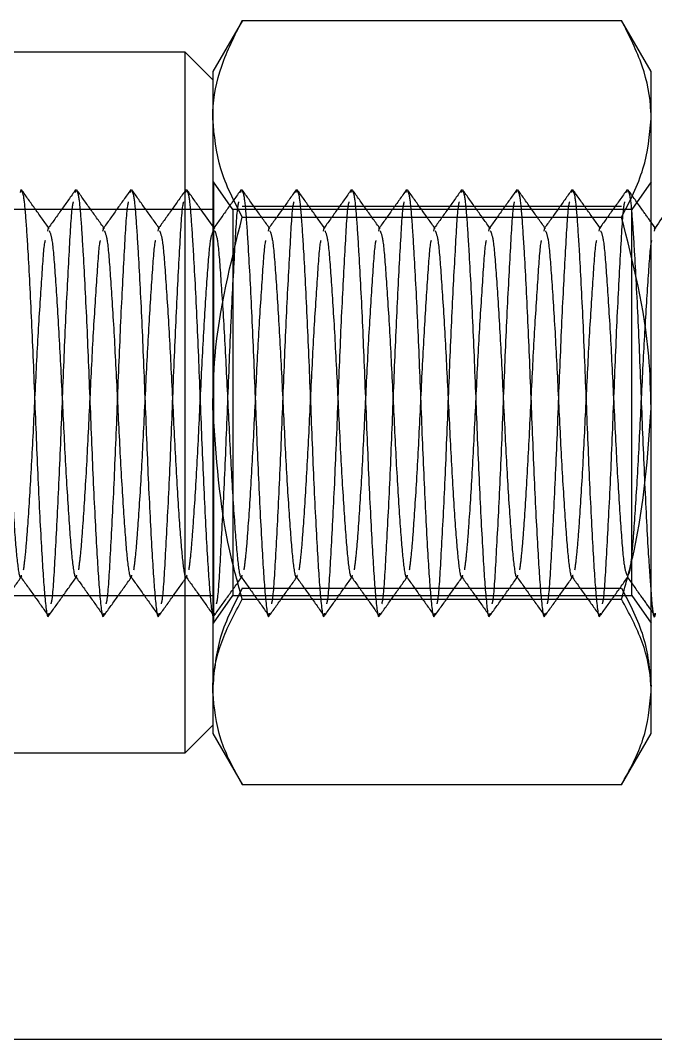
# Model space of a CAD drawing. Header units: metres. Extents: x 0 to 21025, y 0 to 14850.
# Drawn here: x 2944.56 to 2967.61, y 9336.15 to 9373.11 of the extents above; entities that cross this region are included whole.
import ezdxf

# ---------------------------------------------------------------- set-up
doc = ezdxf.new("R2010")
doc.units = ezdxf.units.M
doc.header["$LTSCALE"] = 25
doc.linetypes.add('HIDDEN2', pattern=[4.7625, 3.175, -1.5875])
doc.layers.add('SL4', color=4, linetype='Continuous')
doc.layers.add('ST1', color=7, linetype='HIDDEN2')

msp = doc.modelspace()

# ---------------------------------------------------------------- linework, layer by layer
at = {"layer": 'SL4'}
for p, q in [((2952.616, 9373.107), (2951.543, 9371.249)), ((2952.615, 9373.103), (2952.554, 9372.975)), ((2952.615, 9373.103), (2966.371, 9373.103)), ((2967.443, 9371.249), (2966.37, 9373.107)), ((2966.371, 9373.103), (2966.431, 9372.975)), ((2950.543, 9371.949), (2929.543, 9371.949)), ((2951.543, 9370.949), (2950.543, 9371.949)), ((2950.543, 9346.549), (2950.543, 9371.949)), ((2951.543, 9371.249), (2951.543, 9369.539)), ((2967.443, 9369.539), (2967.443, 9371.249)), ((2951.543, 9369.539), (2951.543, 9359.049)), ((2967.443, 9359.049), (2967.443, 9369.539)), ((2951.612, 9365.553), (2951.128, 9366.232)), ((2952.615, 9365.976), (2966.371, 9365.976)), ((2967.612, 9365.553), (2967.443, 9365.79)), ((2951.543, 9359.049), (2951.543, 9348.758)), ((2967.443, 9348.758), (2967.443, 9359.049)), ((2952.615, 9352.121), (2966.371, 9352.121)), ((2967.443, 9351.712), (2967.575, 9351.526)), ((2951.543, 9348.758), (2951.543, 9347.249)), ((2967.443, 9347.249), (2967.443, 9348.758)), ((2950.543, 9346.549), (2951.543, 9347.549)), ((2951.543, 9347.249), (2952.616, 9345.39)), ((2966.37, 9345.39), (2967.443, 9347.249)), ((2929.543, 9346.549), (2950.543, 9346.549)), ((2952.615, 9345.394), (2966.371, 9345.394)), ((3543.761, 9336.149), (2593.759, 9336.149))]:
    msp.add_line(p, q, dxfattribs=at)
for points, knots in [([(2951.543, 9369.539), (2951.544, 9369.624), (2951.554, 9370.264), (2951.788, 9371.47), (2952.337, 9372.555), (2952.615, 9373.103)], [0, 0, 0, 0, 0.070099, 0.530789, 1, 1, 1, 1]), ([(2967.443, 9369.539), (2967.442, 9369.624), (2967.432, 9370.264), (2967.198, 9371.47), (2966.648, 9372.555), (2966.371, 9373.103)], [0, 0, 0, 0, 0.070099, 0.530789, 1, 1, 1, 1]), ([(2952.615, 9365.976), (2952.315, 9366.555), (2951.711, 9367.723), (2951.599, 9368.93), (2951.543, 9369.539)], [0, 0, 0, 0, 0.495458, 1, 1, 1, 1]), ([(2966.371, 9365.976), (2966.671, 9366.555), (2967.275, 9367.723), (2967.387, 9368.93), (2967.443, 9369.539)], [0, 0, 0, 0, 0.495458, 1, 1, 1, 1]), ([(2968.564, 9366.957), (2968.397, 9366.722), (2968.071, 9366.265), (2967.746, 9365.809), (2967.588, 9365.587)], [0, 0, 0, 0, 0.5144734, 1, 1, 1, 1]), ([(2951.543, 9359.049), (2951.559, 9359.678), (2951.618, 9362.023), (2952.194, 9364.306), (2952.615, 9365.976)], [0, 0, 0, 0, 0.268634, 1, 1, 1, 1]), ([(2967.443, 9359.049), (2967.427, 9359.678), (2967.368, 9362.023), (2966.792, 9364.306), (2966.371, 9365.976)], [0, 0, 0, 0, 0.268634, 1, 1, 1, 1]), ([(2952.615, 9352.121), (2952.453, 9352.703), (2951.825, 9354.961), (2951.663, 9357.307), (2951.543, 9359.049)], [0, 0, 0, 0, 0.257551, 1, 1, 1, 1]), ([(2966.371, 9352.121), (2966.533, 9352.703), (2967.161, 9354.961), (2967.323, 9357.307), (2967.443, 9359.049)], [0, 0, 0, 0, 0.2575513, 1, 1, 1, 1]), ([(2967.443, 9352.342), (2967.448, 9352.267), (2967.493, 9351.614), (2967.551, 9351.326), (2967.6, 9351.579), (2967.607, 9351.612)], [0, 0, 0, 0, 0.101797, 0.881769, 1, 1, 1, 1]), ([(2951.543, 9348.758), (2951.544, 9348.837), (2951.554, 9349.441), (2951.788, 9350.58), (2952.337, 9351.604), (2952.615, 9352.121)], [0, 0, 0, 0, 0.0700986, 0.5307888, 1, 1, 1, 1]), ([(2967.443, 9348.758), (2967.442, 9348.837), (2967.432, 9349.441), (2967.198, 9350.58), (2966.648, 9351.604), (2966.371, 9352.121)], [0, 0, 0, 0, 0.0700986, 0.5307888, 1, 1, 1, 1]), ([(2952.615, 9345.394), (2952.315, 9345.94), (2951.711, 9347.043), (2951.599, 9348.183), (2951.543, 9348.758)], [0, 0, 0, 0, 0.495458, 1, 1, 1, 1]), ([(2966.371, 9345.394), (2966.671, 9345.94), (2967.275, 9347.043), (2967.387, 9348.183), (2967.443, 9348.758)], [0, 0, 0, 0, 0.495458, 1, 1, 1, 1])]:
    msp.add_open_spline(points, degree=3, knots=knots, dxfattribs=at)
at = {"layer": 'ST1'}
for p, q in [((2951.568, 9367.249), (2951.543, 9367.249)), ((2951.568, 9367.249), (2951.568, 9351.249)), ((2952.269, 9366.249), (2951.568, 9367.249)), ((2967.443, 9367.249), (2966.743, 9366.249)), ((2944.564, 9366.869), (2944.587, 9366.976)), ((2946.564, 9366.869), (2946.587, 9366.976)), ((2948.564, 9366.869), (2948.587, 9366.976)), ((2950.564, 9366.869), (2950.587, 9366.976)), ((2952.564, 9366.869), (2952.587, 9366.976)), ((2954.564, 9366.869), (2954.587, 9366.976)), ((2956.564, 9366.869), (2956.587, 9366.976)), ((2958.564, 9366.869), (2958.587, 9366.976)), ((2960.564, 9366.869), (2960.587, 9366.976)), ((2962.564, 9366.869), (2962.587, 9366.976)), ((2964.564, 9366.869), (2964.587, 9366.976)), ((2966.564, 9366.869), (2966.587, 9366.976)), ((2952.615, 9366.376), (2966.371, 9366.376)), ((2951.543, 9366.249), (2926.543, 9366.249)), ((2952.269, 9366.249), (2952.269, 9359.132)), ((2966.743, 9366.249), (2952.269, 9366.249)), ((2966.743, 9352.249), (2966.743, 9366.249)), ((2945.561, 9365.468), (2945.587, 9365.57)), ((2947.561, 9365.468), (2947.587, 9365.57)), ((2949.561, 9365.468), (2949.587, 9365.57)), ((2953.561, 9365.468), (2953.587, 9365.57)), ((2955.561, 9365.468), (2955.587, 9365.57)), ((2957.561, 9365.468), (2957.587, 9365.57)), ((2959.561, 9365.468), (2959.587, 9365.57)), ((2961.561, 9365.468), (2961.587, 9365.57)), ((2963.561, 9365.468), (2963.587, 9365.57)), ((2965.561, 9365.468), (2965.587, 9365.57)), ((2967.588, 9365.587), (2967.559, 9365.548)), ((2967.561, 9365.468), (2967.587, 9365.57)), ((2952.269, 9359.132), (2952.269, 9352.249)), ((2952.615, 9352.521), (2966.371, 9352.521)), ((2926.543, 9352.249), (2951.543, 9352.249)), ((2951.568, 9351.249), (2952.269, 9352.249)), ((2952.269, 9352.249), (2966.743, 9352.249)), ((2966.743, 9352.249), (2967.443, 9351.249)), ((2951.543, 9351.249), (2951.568, 9351.249))]:
    msp.add_line(p, q, dxfattribs=at)
for points, knots in [([(2945.612, 9365.553), (2945.445, 9365.787), (2945.11, 9366.256), (2944.776, 9366.726), (2944.609, 9366.96)], [0, 0, 0, 0, 0.499958, 1, 1, 1, 1]), ([(2944.609, 9366.917), (2944.628, 9366.883), (2944.678, 9366.794), (2944.75, 9366.066), (2944.844, 9364.612), (2944.967, 9362.285), (2945.087, 9359.248), (2945.208, 9356.215), (2945.344, 9353.627), (2945.457, 9351.994), (2945.551, 9351.321), (2945.6, 9351.578), (2945.607, 9351.612)], [0, 0, 0, 0, 0.055573, 0.142553, 0.229074, 0.356478, 0.480628, 0.604778, 0.732181, 0.854555, 0.980855, 1, 1, 1, 1]), ([(2946.564, 9366.957), (2946.397, 9366.722), (2946.062, 9366.252), (2945.727, 9365.783), (2945.559, 9365.548)], [0, 0, 0, 0, 0.500089, 1, 1, 1, 1]), ([(2947.612, 9365.553), (2947.445, 9365.787), (2947.11, 9366.256), (2946.776, 9366.726), (2946.609, 9366.96)], [0, 0, 0, 0, 0.499958, 1, 1, 1, 1]), ([(2946.609, 9366.917), (2946.628, 9366.883), (2946.678, 9366.794), (2946.75, 9366.066), (2946.844, 9364.612), (2946.967, 9362.285), (2947.087, 9359.248), (2947.208, 9356.215), (2947.344, 9353.627), (2947.457, 9351.994), (2947.551, 9351.321), (2947.6, 9351.578), (2947.607, 9351.612)], [0, 0, 0, 0, 0.055573, 0.142553, 0.229074, 0.356478, 0.480628, 0.604778, 0.732181, 0.854555, 0.980855, 1, 1, 1, 1]), ([(2948.564, 9366.957), (2948.397, 9366.722), (2948.062, 9366.252), (2947.727, 9365.783), (2947.559, 9365.548)], [0, 0, 0, 0, 0.5000892, 1, 1, 1, 1]), ([(2949.612, 9365.553), (2949.445, 9365.787), (2949.11, 9366.256), (2948.776, 9366.726), (2948.609, 9366.96)], [0, 0, 0, 0, 0.499958, 1, 1, 1, 1]), ([(2948.609, 9366.917), (2948.628, 9366.883), (2948.678, 9366.794), (2948.75, 9366.066), (2948.844, 9364.612), (2948.967, 9362.285), (2949.087, 9359.248), (2949.208, 9356.215), (2949.344, 9353.627), (2949.457, 9351.994), (2949.551, 9351.321), (2949.6, 9351.578), (2949.607, 9351.612)], [0, 0, 0, 0, 0.0555734, 0.1425526, 0.2290743, 0.3564777, 0.4806278, 0.604778, 0.7321813, 0.8545546, 0.980855, 1, 1, 1, 1]), ([(2950.564, 9366.957), (2950.397, 9366.722), (2950.062, 9366.252), (2949.727, 9365.783), (2949.559, 9365.548)], [0, 0, 0, 0, 0.500089, 1, 1, 1, 1]), ([(2951.128, 9366.232), (2951.122, 9366.24), (2950.949, 9366.483), (2950.776, 9366.726), (2950.609, 9366.96)], [0, 0, 0, 0, 0.033484, 1, 1, 1, 1]), ([(2950.609, 9366.917), (2950.628, 9366.883), (2950.678, 9366.794), (2950.75, 9366.066), (2950.844, 9364.612), (2950.967, 9362.285), (2951.087, 9359.248), (2951.208, 9356.215), (2951.344, 9353.627), (2951.457, 9351.994), (2951.551, 9351.321), (2951.6, 9351.578), (2951.607, 9351.612)], [0, 0, 0, 0, 0.0555734, 0.1425526, 0.2290743, 0.3564777, 0.4806278, 0.604778, 0.7321813, 0.8545546, 0.980855, 1, 1, 1, 1]), ([(2952.564, 9366.957), (2952.397, 9366.722), (2952.062, 9366.252), (2951.727, 9365.783), (2951.559, 9365.548)], [0, 0, 0, 0, 0.5000892, 1, 1, 1, 1]), ([(2953.612, 9365.553), (2953.445, 9365.787), (2953.11, 9366.256), (2952.776, 9366.726), (2952.609, 9366.96)], [0, 0, 0, 0, 0.499958, 1, 1, 1, 1]), ([(2952.609, 9366.917), (2952.628, 9366.883), (2952.678, 9366.794), (2952.75, 9366.066), (2952.844, 9364.612), (2952.967, 9362.285), (2953.087, 9359.248), (2953.208, 9356.215), (2953.344, 9353.627), (2953.457, 9351.994), (2953.551, 9351.321), (2953.6, 9351.578), (2953.607, 9351.612)], [0, 0, 0, 0, 0.055573, 0.142553, 0.229074, 0.356478, 0.480628, 0.604778, 0.732181, 0.854555, 0.980855, 1, 1, 1, 1]), ([(2954.564, 9366.957), (2954.397, 9366.722), (2954.062, 9366.252), (2953.727, 9365.783), (2953.559, 9365.548)], [0, 0, 0, 0, 0.500089, 1, 1, 1, 1]), ([(2955.612, 9365.553), (2955.445, 9365.787), (2955.11, 9366.256), (2954.776, 9366.726), (2954.609, 9366.96)], [0, 0, 0, 0, 0.499958, 1, 1, 1, 1]), ([(2954.609, 9366.917), (2954.628, 9366.883), (2954.678, 9366.794), (2954.75, 9366.066), (2954.844, 9364.612), (2954.967, 9362.285), (2955.087, 9359.248), (2955.208, 9356.215), (2955.344, 9353.627), (2955.457, 9351.994), (2955.551, 9351.321), (2955.6, 9351.578), (2955.607, 9351.612)], [0, 0, 0, 0, 0.055573, 0.142553, 0.229074, 0.356478, 0.480628, 0.604778, 0.732181, 0.854555, 0.980855, 1, 1, 1, 1]), ([(2956.564, 9366.957), (2956.397, 9366.722), (2956.062, 9366.252), (2955.727, 9365.783), (2955.559, 9365.548)], [0, 0, 0, 0, 0.500089, 1, 1, 1, 1]), ([(2957.612, 9365.553), (2957.445, 9365.787), (2957.11, 9366.256), (2956.776, 9366.726), (2956.609, 9366.96)], [0, 0, 0, 0, 0.499958, 1, 1, 1, 1]), ([(2956.609, 9366.917), (2956.628, 9366.883), (2956.678, 9366.794), (2956.75, 9366.066), (2956.844, 9364.612), (2956.967, 9362.285), (2957.087, 9359.248), (2957.208, 9356.215), (2957.344, 9353.627), (2957.457, 9351.994), (2957.551, 9351.321), (2957.6, 9351.578), (2957.607, 9351.612)], [0, 0, 0, 0, 0.055573, 0.142553, 0.229074, 0.356478, 0.480628, 0.604778, 0.732181, 0.854555, 0.980855, 1, 1, 1, 1]), ([(2958.564, 9366.957), (2958.397, 9366.722), (2958.062, 9366.252), (2957.727, 9365.783), (2957.559, 9365.548)], [0, 0, 0, 0, 0.500089, 1, 1, 1, 1]), ([(2959.612, 9365.553), (2959.445, 9365.787), (2959.11, 9366.256), (2958.776, 9366.726), (2958.609, 9366.96)], [0, 0, 0, 0, 0.499958, 1, 1, 1, 1]), ([(2958.609, 9366.917), (2958.628, 9366.883), (2958.678, 9366.794), (2958.75, 9366.066), (2958.844, 9364.612), (2958.967, 9362.285), (2959.087, 9359.248), (2959.208, 9356.215), (2959.344, 9353.627), (2959.457, 9351.994), (2959.551, 9351.321), (2959.6, 9351.578), (2959.607, 9351.612)], [0, 0, 0, 0, 0.055573, 0.142553, 0.229074, 0.356478, 0.480628, 0.604778, 0.732181, 0.854555, 0.980855, 1, 1, 1, 1]), ([(2960.564, 9366.957), (2960.397, 9366.722), (2960.062, 9366.252), (2959.727, 9365.783), (2959.559, 9365.548)], [0, 0, 0, 0, 0.500089, 1, 1, 1, 1]), ([(2961.612, 9365.553), (2961.445, 9365.787), (2961.11, 9366.256), (2960.776, 9366.726), (2960.609, 9366.96)], [0, 0, 0, 0, 0.499958, 1, 1, 1, 1]), ([(2960.609, 9366.917), (2960.628, 9366.883), (2960.678, 9366.794), (2960.75, 9366.066), (2960.844, 9364.612), (2960.967, 9362.285), (2961.087, 9359.248), (2961.208, 9356.215), (2961.344, 9353.627), (2961.457, 9351.994), (2961.551, 9351.321), (2961.6, 9351.578), (2961.607, 9351.612)], [0, 0, 0, 0, 0.055573, 0.142553, 0.229074, 0.356478, 0.480628, 0.604778, 0.732181, 0.854555, 0.980855, 1, 1, 1, 1]), ([(2962.564, 9366.957), (2962.397, 9366.722), (2962.062, 9366.252), (2961.727, 9365.783), (2961.559, 9365.548)], [0, 0, 0, 0, 0.500089, 1, 1, 1, 1]), ([(2963.612, 9365.553), (2963.445, 9365.787), (2963.11, 9366.256), (2962.776, 9366.726), (2962.609, 9366.96)], [0, 0, 0, 0, 0.4999583, 1, 1, 1, 1]), ([(2962.609, 9366.917), (2962.628, 9366.883), (2962.678, 9366.794), (2962.75, 9366.066), (2962.844, 9364.612), (2962.967, 9362.285), (2963.087, 9359.248), (2963.208, 9356.215), (2963.344, 9353.627), (2963.457, 9351.994), (2963.551, 9351.321), (2963.6, 9351.578), (2963.607, 9351.612)], [0, 0, 0, 0, 0.055573, 0.142553, 0.229074, 0.356478, 0.480628, 0.604778, 0.732181, 0.854555, 0.980855, 1, 1, 1, 1]), ([(2964.564, 9366.957), (2964.397, 9366.722), (2964.062, 9366.252), (2963.727, 9365.783), (2963.559, 9365.548)], [0, 0, 0, 0, 0.500089, 1, 1, 1, 1]), ([(2965.612, 9365.553), (2965.445, 9365.787), (2965.11, 9366.256), (2964.776, 9366.726), (2964.609, 9366.96)], [0, 0, 0, 0, 0.499958, 1, 1, 1, 1]), ([(2964.609, 9366.917), (2964.628, 9366.883), (2964.678, 9366.794), (2964.75, 9366.066), (2964.844, 9364.612), (2964.967, 9362.285), (2965.087, 9359.248), (2965.208, 9356.215), (2965.344, 9353.627), (2965.457, 9351.994), (2965.551, 9351.321), (2965.6, 9351.578), (2965.607, 9351.612)], [0, 0, 0, 0, 0.055573, 0.142553, 0.229074, 0.356478, 0.480628, 0.604778, 0.732181, 0.854555, 0.980855, 1, 1, 1, 1]), ([(2966.564, 9366.957), (2966.397, 9366.722), (2966.062, 9366.252), (2965.727, 9365.783), (2965.559, 9365.548)], [0, 0, 0, 0, 0.500089, 1, 1, 1, 1]), ([(2967.443, 9365.79), (2967.332, 9365.945), (2967.054, 9366.335), (2966.776, 9366.726), (2966.609, 9366.96)], [0, 0, 0, 0, 0.3986565, 1, 1, 1, 1]), ([(2966.609, 9366.917), (2966.628, 9366.883), (2966.678, 9366.794), (2966.75, 9366.066), (2966.844, 9364.611), (2966.967, 9362.286), (2967.087, 9359.245), (2967.208, 9356.228), (2967.338, 9353.698), (2967.41, 9352.765), (2967.443, 9352.342)], [0, 0, 0, 0, 0.066311, 0.170096, 0.273335, 0.425355, 0.573493, 0.721631, 0.873651, 1, 1, 1, 1]), ([(2945.68, 9351.954), (2945.692, 9352), (2945.747, 9352.202), (2945.83, 9353.702), (2945.967, 9356.197), (2946.087, 9359.248), (2946.208, 9362.301), (2946.345, 9364.793), (2946.427, 9366.283), (2946.48, 9366.485), (2946.491, 9366.527)], [0, 0, 0, 0, 0.043096, 0.193298, 0.349673, 0.502056, 0.654439, 0.810815, 0.961016, 1, 1, 1, 1]), ([(2947.68, 9351.954), (2947.692, 9352), (2947.747, 9352.202), (2947.83, 9353.702), (2947.967, 9356.197), (2948.087, 9359.248), (2948.208, 9362.301), (2948.345, 9364.793), (2948.427, 9366.283), (2948.48, 9366.485), (2948.491, 9366.527)], [0, 0, 0, 0, 0.043096, 0.193298, 0.349673, 0.502056, 0.654439, 0.810815, 0.961016, 1, 1, 1, 1]), ([(2949.68, 9351.954), (2949.692, 9352), (2949.747, 9352.202), (2949.83, 9353.702), (2949.967, 9356.197), (2950.087, 9359.248), (2950.208, 9362.301), (2950.345, 9364.793), (2950.427, 9366.283), (2950.48, 9366.485), (2950.491, 9366.527)], [0, 0, 0, 0, 0.043096, 0.193298, 0.349673, 0.502056, 0.654439, 0.810815, 0.961016, 1, 1, 1, 1]), ([(2951.68, 9351.954), (2951.692, 9352), (2951.747, 9352.202), (2951.83, 9353.702), (2951.967, 9356.197), (2952.087, 9359.248), (2952.208, 9362.301), (2952.345, 9364.793), (2952.427, 9366.283), (2952.48, 9366.485), (2952.491, 9366.527)], [0, 0, 0, 0, 0.043096, 0.193298, 0.349673, 0.502056, 0.654439, 0.810815, 0.961016, 1, 1, 1, 1]), ([(2953.68, 9351.954), (2953.692, 9352), (2953.747, 9352.202), (2953.83, 9353.702), (2953.967, 9356.197), (2954.087, 9359.248), (2954.208, 9362.301), (2954.345, 9364.793), (2954.427, 9366.283), (2954.48, 9366.485), (2954.491, 9366.527)], [0, 0, 0, 0, 0.043096, 0.193298, 0.349673, 0.502056, 0.654439, 0.810815, 0.961016, 1, 1, 1, 1]), ([(2955.68, 9351.954), (2955.692, 9352), (2955.747, 9352.202), (2955.83, 9353.702), (2955.967, 9356.197), (2956.087, 9359.248), (2956.208, 9362.301), (2956.345, 9364.793), (2956.427, 9366.283), (2956.48, 9366.485), (2956.491, 9366.527)], [0, 0, 0, 0, 0.043096, 0.193298, 0.349673, 0.502056, 0.654439, 0.810815, 0.961016, 1, 1, 1, 1]), ([(2957.68, 9351.954), (2957.692, 9352), (2957.747, 9352.202), (2957.83, 9353.702), (2957.967, 9356.197), (2958.087, 9359.248), (2958.208, 9362.301), (2958.345, 9364.793), (2958.427, 9366.283), (2958.48, 9366.485), (2958.491, 9366.527)], [0, 0, 0, 0, 0.043096, 0.193298, 0.349673, 0.502056, 0.654439, 0.810815, 0.961016, 1, 1, 1, 1]), ([(2959.68, 9351.954), (2959.692, 9352), (2959.747, 9352.202), (2959.83, 9353.702), (2959.967, 9356.197), (2960.087, 9359.248), (2960.208, 9362.301), (2960.345, 9364.793), (2960.427, 9366.283), (2960.48, 9366.485), (2960.491, 9366.527)], [0, 0, 0, 0, 0.043096, 0.193298, 0.349673, 0.502056, 0.654439, 0.810815, 0.961016, 1, 1, 1, 1]), ([(2961.68, 9351.954), (2961.692, 9352), (2961.747, 9352.202), (2961.83, 9353.702), (2961.967, 9356.197), (2962.087, 9359.248), (2962.208, 9362.301), (2962.345, 9364.793), (2962.427, 9366.283), (2962.48, 9366.485), (2962.491, 9366.527)], [0, 0, 0, 0, 0.043096, 0.193298, 0.349673, 0.502056, 0.654439, 0.810815, 0.961016, 1, 1, 1, 1]), ([(2963.68, 9351.954), (2963.692, 9352), (2963.747, 9352.202), (2963.83, 9353.702), (2963.967, 9356.197), (2964.087, 9359.248), (2964.208, 9362.301), (2964.345, 9364.793), (2964.427, 9366.283), (2964.48, 9366.485), (2964.491, 9366.527)], [0, 0, 0, 0, 0.043096, 0.193298, 0.349673, 0.502056, 0.654439, 0.810815, 0.961016, 1, 1, 1, 1]), ([(2965.68, 9351.954), (2965.692, 9352), (2965.747, 9352.202), (2965.83, 9353.702), (2965.967, 9356.197), (2966.087, 9359.248), (2966.208, 9362.301), (2966.345, 9364.793), (2966.427, 9366.283), (2966.48, 9366.485), (2966.491, 9366.527)], [0, 0, 0, 0, 0.043096, 0.193298, 0.349673, 0.502056, 0.654439, 0.810815, 0.961016, 1, 1, 1, 1]), ([(2943.611, 9365.481), (2943.647, 9365.397), (2943.725, 9365.213), (2943.831, 9363.814), (2943.967, 9361.739), (2944.087, 9359.247), (2944.208, 9356.766), (2944.344, 9354.655), (2944.457, 9353.295), (2944.552, 9352.804), (2944.603, 9352.967), (2944.611, 9352.993)], [0, 0, 0, 0, 0.103426, 0.225711, 0.353032, 0.477096, 0.60116, 0.728481, 0.850766, 0.976983, 1, 1, 1, 1]), ([(2945.611, 9365.481), (2945.647, 9365.397), (2945.725, 9365.213), (2945.831, 9363.814), (2945.967, 9361.739), (2946.087, 9359.247), (2946.208, 9356.766), (2946.344, 9354.655), (2946.457, 9353.295), (2946.552, 9352.804), (2946.603, 9352.967), (2946.611, 9352.993)], [0, 0, 0, 0, 0.103426, 0.225711, 0.353032, 0.477096, 0.60116, 0.728481, 0.850766, 0.976983, 1, 1, 1, 1]), ([(2947.611, 9365.481), (2947.647, 9365.397), (2947.725, 9365.213), (2947.831, 9363.814), (2947.967, 9361.739), (2948.087, 9359.247), (2948.208, 9356.766), (2948.344, 9354.655), (2948.457, 9353.295), (2948.552, 9352.804), (2948.603, 9352.967), (2948.611, 9352.993)], [0, 0, 0, 0, 0.103426, 0.225711, 0.353032, 0.477096, 0.60116, 0.728481, 0.850766, 0.976983, 1, 1, 1, 1]), ([(2949.611, 9365.481), (2949.647, 9365.397), (2949.725, 9365.213), (2949.831, 9363.814), (2949.967, 9361.739), (2950.087, 9359.247), (2950.208, 9356.766), (2950.344, 9354.655), (2950.457, 9353.295), (2950.552, 9352.804), (2950.603, 9352.967), (2950.611, 9352.993)], [0, 0, 0, 0, 0.103426, 0.225711, 0.353032, 0.477096, 0.60116, 0.728481, 0.850766, 0.976983, 1, 1, 1, 1]), ([(2950.682, 9353.189), (2950.707, 9353.371), (2950.757, 9353.738), (2950.847, 9354.915), (2950.967, 9356.762), (2951.087, 9359.248), (2951.208, 9361.739), (2951.344, 9363.813), (2951.449, 9365.203), (2951.526, 9365.386), (2951.561, 9365.468)], [0, 0, 0, 0, 0.088918, 0.178216, 0.322499, 0.463092, 0.603685, 0.747969, 0.886546, 1, 1, 1, 1]), ([(2951.611, 9365.481), (2951.647, 9365.397), (2951.725, 9365.213), (2951.831, 9363.814), (2951.967, 9361.739), (2952.087, 9359.247), (2952.208, 9356.766), (2952.344, 9354.655), (2952.457, 9353.295), (2952.552, 9352.804), (2952.603, 9352.967), (2952.611, 9352.993)], [0, 0, 0, 0, 0.103426, 0.225711, 0.353032, 0.477096, 0.60116, 0.728481, 0.850766, 0.976983, 1, 1, 1, 1]), ([(2953.611, 9365.481), (2953.647, 9365.397), (2953.725, 9365.213), (2953.831, 9363.814), (2953.967, 9361.739), (2954.087, 9359.247), (2954.208, 9356.766), (2954.344, 9354.655), (2954.457, 9353.295), (2954.552, 9352.804), (2954.603, 9352.967), (2954.611, 9352.993)], [0, 0, 0, 0, 0.1034259, 0.2257113, 0.3530321, 0.4770962, 0.6011602, 0.728481, 0.8507664, 0.976983, 1, 1, 1, 1]), ([(2955.611, 9365.481), (2955.647, 9365.397), (2955.725, 9365.213), (2955.831, 9363.814), (2955.967, 9361.739), (2956.087, 9359.247), (2956.208, 9356.766), (2956.344, 9354.655), (2956.457, 9353.295), (2956.552, 9352.804), (2956.603, 9352.967), (2956.611, 9352.993)], [0, 0, 0, 0, 0.103426, 0.225711, 0.353032, 0.477096, 0.60116, 0.728481, 0.850766, 0.976983, 1, 1, 1, 1]), ([(2957.611, 9365.481), (2957.647, 9365.397), (2957.725, 9365.213), (2957.831, 9363.814), (2957.967, 9361.739), (2958.087, 9359.247), (2958.208, 9356.766), (2958.344, 9354.655), (2958.457, 9353.295), (2958.552, 9352.804), (2958.603, 9352.967), (2958.611, 9352.993)], [0, 0, 0, 0, 0.1034259, 0.2257113, 0.3530321, 0.4770962, 0.6011602, 0.728481, 0.8507664, 0.976983, 1, 1, 1, 1]), ([(2959.611, 9365.481), (2959.647, 9365.397), (2959.725, 9365.213), (2959.831, 9363.814), (2959.967, 9361.739), (2960.087, 9359.247), (2960.208, 9356.766), (2960.344, 9354.655), (2960.457, 9353.295), (2960.552, 9352.804), (2960.603, 9352.967), (2960.611, 9352.993)], [0, 0, 0, 0, 0.103426, 0.225711, 0.353032, 0.477096, 0.60116, 0.728481, 0.850766, 0.976983, 1, 1, 1, 1]), ([(2961.611, 9365.481), (2961.647, 9365.397), (2961.725, 9365.213), (2961.831, 9363.814), (2961.967, 9361.739), (2962.087, 9359.247), (2962.208, 9356.766), (2962.344, 9354.655), (2962.457, 9353.295), (2962.552, 9352.804), (2962.603, 9352.967), (2962.611, 9352.993)], [0, 0, 0, 0, 0.1034259, 0.2257113, 0.3530321, 0.4770962, 0.6011602, 0.728481, 0.8507664, 0.976983, 1, 1, 1, 1]), ([(2963.611, 9365.481), (2963.647, 9365.397), (2963.725, 9365.213), (2963.831, 9363.814), (2963.967, 9361.739), (2964.087, 9359.247), (2964.208, 9356.766), (2964.344, 9354.655), (2964.457, 9353.295), (2964.552, 9352.804), (2964.603, 9352.967), (2964.611, 9352.993)], [0, 0, 0, 0, 0.103426, 0.225711, 0.353032, 0.477096, 0.60116, 0.728481, 0.850766, 0.976983, 1, 1, 1, 1]), ([(2965.611, 9365.481), (2965.647, 9365.397), (2965.725, 9365.213), (2965.831, 9363.814), (2965.967, 9361.738), (2966.087, 9359.248), (2966.208, 9356.759), (2966.344, 9354.68), (2966.453, 9353.257), (2966.534, 9353.07), (2966.573, 9352.981)], [0, 0, 0, 0, 0.107376, 0.234332, 0.366515, 0.495318, 0.62412, 0.756304, 0.883259, 1, 1, 1, 1]), ([(2944.682, 9353.189), (2944.707, 9353.371), (2944.757, 9353.738), (2944.847, 9354.915), (2944.967, 9356.763), (2945.087, 9359.245), (2945.208, 9361.75), (2945.345, 9363.77), (2945.421, 9364.953), (2945.467, 9365.114), (2945.472, 9365.13)], [0, 0, 0, 0, 0.098651, 0.197725, 0.357803, 0.513786, 0.669769, 0.829847, 0.983594, 1, 1, 1, 1]), ([(2946.682, 9353.189), (2946.707, 9353.371), (2946.757, 9353.738), (2946.847, 9354.915), (2946.967, 9356.763), (2947.087, 9359.245), (2947.208, 9361.75), (2947.345, 9363.77), (2947.421, 9364.953), (2947.467, 9365.114), (2947.472, 9365.13)], [0, 0, 0, 0, 0.098651, 0.197725, 0.357803, 0.513786, 0.669769, 0.829847, 0.983594, 1, 1, 1, 1]), ([(2948.682, 9353.189), (2948.707, 9353.371), (2948.757, 9353.738), (2948.847, 9354.915), (2948.967, 9356.763), (2949.087, 9359.245), (2949.208, 9361.75), (2949.345, 9363.77), (2949.421, 9364.953), (2949.467, 9365.114), (2949.472, 9365.13)], [0, 0, 0, 0, 0.098651, 0.197725, 0.357803, 0.513786, 0.669769, 0.829847, 0.983594, 1, 1, 1, 1]), ([(2952.682, 9353.189), (2952.707, 9353.371), (2952.757, 9353.738), (2952.847, 9354.915), (2952.967, 9356.763), (2953.087, 9359.245), (2953.208, 9361.75), (2953.345, 9363.77), (2953.421, 9364.953), (2953.467, 9365.114), (2953.472, 9365.13)], [0, 0, 0, 0, 0.098651, 0.197725, 0.357803, 0.513786, 0.669769, 0.829847, 0.983594, 1, 1, 1, 1]), ([(2954.682, 9353.189), (2954.707, 9353.371), (2954.757, 9353.738), (2954.847, 9354.915), (2954.967, 9356.763), (2955.087, 9359.245), (2955.208, 9361.75), (2955.345, 9363.77), (2955.421, 9364.953), (2955.467, 9365.114), (2955.472, 9365.13)], [0, 0, 0, 0, 0.098651, 0.197725, 0.357803, 0.513786, 0.669769, 0.829847, 0.983594, 1, 1, 1, 1]), ([(2956.682, 9353.189), (2956.707, 9353.371), (2956.757, 9353.738), (2956.847, 9354.915), (2956.967, 9356.763), (2957.087, 9359.245), (2957.208, 9361.75), (2957.345, 9363.77), (2957.421, 9364.953), (2957.467, 9365.114), (2957.472, 9365.13)], [0, 0, 0, 0, 0.098651, 0.197725, 0.357803, 0.513786, 0.669769, 0.829847, 0.983594, 1, 1, 1, 1]), ([(2958.682, 9353.189), (2958.707, 9353.371), (2958.757, 9353.738), (2958.847, 9354.915), (2958.967, 9356.763), (2959.087, 9359.245), (2959.208, 9361.75), (2959.345, 9363.77), (2959.421, 9364.953), (2959.467, 9365.114), (2959.472, 9365.13)], [0, 0, 0, 0, 0.098651, 0.197725, 0.357803, 0.513786, 0.669769, 0.829847, 0.983594, 1, 1, 1, 1]), ([(2960.682, 9353.189), (2960.707, 9353.371), (2960.757, 9353.738), (2960.847, 9354.915), (2960.967, 9356.763), (2961.087, 9359.245), (2961.208, 9361.75), (2961.345, 9363.77), (2961.421, 9364.953), (2961.467, 9365.114), (2961.472, 9365.13)], [0, 0, 0, 0, 0.098651, 0.197725, 0.357803, 0.513786, 0.669769, 0.829847, 0.983594, 1, 1, 1, 1]), ([(2962.682, 9353.189), (2962.707, 9353.371), (2962.757, 9353.738), (2962.847, 9354.915), (2962.967, 9356.763), (2963.087, 9359.245), (2963.208, 9361.75), (2963.345, 9363.77), (2963.421, 9364.953), (2963.467, 9365.114), (2963.472, 9365.13)], [0, 0, 0, 0, 0.098651, 0.197725, 0.357803, 0.513786, 0.669769, 0.829847, 0.983594, 1, 1, 1, 1]), ([(2964.682, 9353.189), (2964.707, 9353.371), (2964.757, 9353.738), (2964.847, 9354.915), (2964.967, 9356.763), (2965.087, 9359.245), (2965.208, 9361.75), (2965.345, 9363.77), (2965.421, 9364.953), (2965.467, 9365.114), (2965.472, 9365.13)], [0, 0, 0, 0, 0.098651, 0.197725, 0.357803, 0.513786, 0.669769, 0.829847, 0.983594, 1, 1, 1, 1]), ([(2966.611, 9352.993), (2966.635, 9353.034), (2966.687, 9353.122), (2966.757, 9353.763), (2966.847, 9354.904), (2966.967, 9356.766), (2967.088, 9359.244), (2967.208, 9361.75), (2967.345, 9363.77), (2967.421, 9364.953), (2967.467, 9365.114), (2967.472, 9365.13)], [0, 0, 0, 0, 0.07992, 0.170687, 0.261843, 0.409127, 0.552644, 0.696161, 0.843445, 0.984905, 1, 1, 1, 1]), ([(2943.607, 9351.535), (2943.775, 9351.77), (2944.109, 9352.24), (2944.445, 9352.71), (2944.612, 9352.944)], [0, 0, 0, 0, 0.500092, 1, 1, 1, 1]), ([(2944.572, 9352.934), (2944.739, 9352.699), (2945.074, 9352.23), (2945.408, 9351.761), (2945.575, 9351.526)], [0, 0, 0, 0, 0.4999673, 1, 1, 1, 1]), ([(2945.607, 9351.535), (2945.775, 9351.77), (2946.109, 9352.24), (2946.445, 9352.71), (2946.612, 9352.944)], [0, 0, 0, 0, 0.5000921, 1, 1, 1, 1]), ([(2946.572, 9352.934), (2946.739, 9352.699), (2947.074, 9352.23), (2947.408, 9351.761), (2947.575, 9351.526)], [0, 0, 0, 0, 0.4999673, 1, 1, 1, 1]), ([(2947.607, 9351.535), (2947.775, 9351.77), (2948.109, 9352.24), (2948.445, 9352.71), (2948.612, 9352.944)], [0, 0, 0, 0, 0.500092, 1, 1, 1, 1]), ([(2948.572, 9352.934), (2948.739, 9352.699), (2949.074, 9352.23), (2949.408, 9351.761), (2949.575, 9351.526)], [0, 0, 0, 0, 0.499967, 1, 1, 1, 1]), ([(2949.607, 9351.535), (2949.775, 9351.77), (2950.109, 9352.24), (2950.445, 9352.71), (2950.612, 9352.944)], [0, 0, 0, 0, 0.500092, 1, 1, 1, 1]), ([(2950.572, 9352.934), (2950.739, 9352.699), (2951.074, 9352.23), (2951.408, 9351.761), (2951.575, 9351.526)], [0, 0, 0, 0, 0.4999673, 1, 1, 1, 1]), ([(2951.607, 9351.535), (2951.775, 9351.77), (2952.109, 9352.24), (2952.445, 9352.71), (2952.612, 9352.944)], [0, 0, 0, 0, 0.500092, 1, 1, 1, 1]), ([(2952.572, 9352.934), (2952.739, 9352.699), (2953.074, 9352.23), (2953.408, 9351.761), (2953.575, 9351.526)], [0, 0, 0, 0, 0.499967, 1, 1, 1, 1]), ([(2953.607, 9351.535), (2953.775, 9351.77), (2954.109, 9352.24), (2954.445, 9352.71), (2954.612, 9352.944)], [0, 0, 0, 0, 0.5000921, 1, 1, 1, 1]), ([(2954.572, 9352.934), (2954.739, 9352.699), (2955.074, 9352.23), (2955.408, 9351.761), (2955.575, 9351.526)], [0, 0, 0, 0, 0.499967, 1, 1, 1, 1]), ([(2955.607, 9351.535), (2955.775, 9351.77), (2956.109, 9352.24), (2956.445, 9352.71), (2956.612, 9352.944)], [0, 0, 0, 0, 0.500092, 1, 1, 1, 1]), ([(2956.572, 9352.934), (2956.739, 9352.699), (2957.074, 9352.23), (2957.408, 9351.761), (2957.575, 9351.526)], [0, 0, 0, 0, 0.499967, 1, 1, 1, 1]), ([(2957.607, 9351.535), (2957.775, 9351.77), (2958.109, 9352.24), (2958.445, 9352.71), (2958.612, 9352.944)], [0, 0, 0, 0, 0.500092, 1, 1, 1, 1]), ([(2958.572, 9352.934), (2958.739, 9352.699), (2959.074, 9352.23), (2959.408, 9351.761), (2959.575, 9351.526)], [0, 0, 0, 0, 0.4999673, 1, 1, 1, 1]), ([(2959.607, 9351.535), (2959.775, 9351.77), (2960.109, 9352.24), (2960.445, 9352.71), (2960.612, 9352.944)], [0, 0, 0, 0, 0.5000921, 1, 1, 1, 1]), ([(2960.572, 9352.934), (2960.739, 9352.699), (2961.074, 9352.23), (2961.408, 9351.761), (2961.575, 9351.526)], [0, 0, 0, 0, 0.499967, 1, 1, 1, 1]), ([(2961.607, 9351.535), (2961.775, 9351.77), (2962.109, 9352.24), (2962.445, 9352.71), (2962.612, 9352.944)], [0, 0, 0, 0, 0.5000921, 1, 1, 1, 1]), ([(2962.572, 9352.934), (2962.739, 9352.699), (2963.074, 9352.23), (2963.408, 9351.761), (2963.575, 9351.526)], [0, 0, 0, 0, 0.499967, 1, 1, 1, 1]), ([(2963.607, 9351.535), (2963.775, 9351.77), (2964.109, 9352.24), (2964.445, 9352.71), (2964.612, 9352.944)], [0, 0, 0, 0, 0.500092, 1, 1, 1, 1]), ([(2964.572, 9352.934), (2964.739, 9352.699), (2965.074, 9352.23), (2965.408, 9351.761), (2965.575, 9351.526)], [0, 0, 0, 0, 0.4999673, 1, 1, 1, 1]), ([(2965.607, 9351.535), (2965.775, 9351.77), (2966.109, 9352.24), (2966.445, 9352.71), (2966.612, 9352.944)], [0, 0, 0, 0, 0.5000921, 1, 1, 1, 1]), ([(2966.572, 9352.934), (2966.739, 9352.699), (2967.03, 9352.292), (2967.32, 9351.885), (2967.443, 9351.712)], [0, 0, 0, 0, 0.5759, 1, 1, 1, 1]), ([(2952.615, 9352.521), (2952.315, 9351.943), (2951.711, 9350.774), (2951.599, 9349.567), (2951.543, 9348.958)], [0, 0, 0, 0, 0.495458, 1, 1, 1, 1]), ([(2966.371, 9352.521), (2966.671, 9351.943), (2967.275, 9350.774), (2967.387, 9349.567), (2967.443, 9348.958)], [0, 0, 0, 0, 0.495458, 1, 1, 1, 1])]:
    msp.add_open_spline(points, degree=3, knots=knots, dxfattribs=at)

doc.saveas('drawing.dxf')
